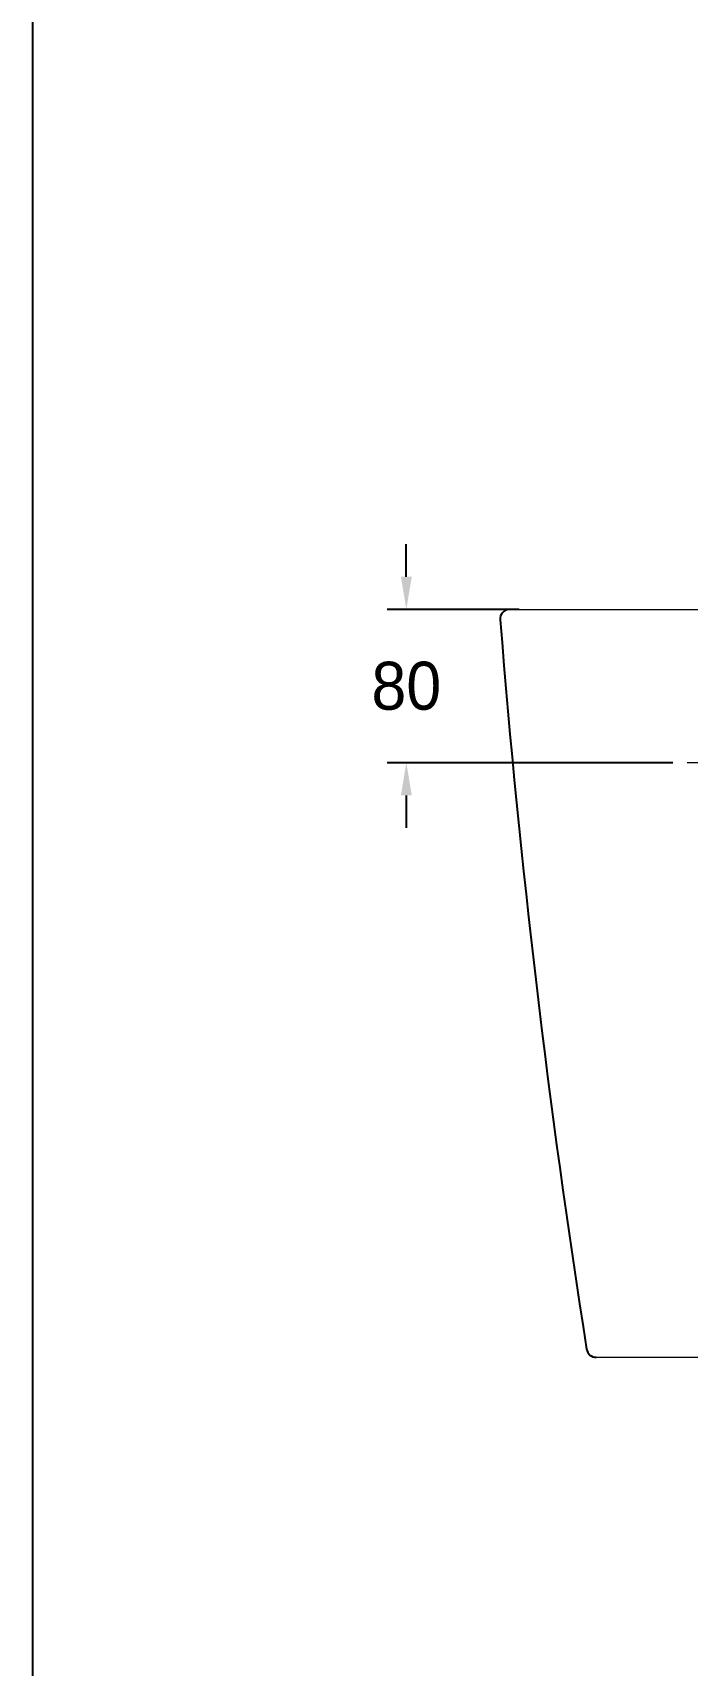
# Model space of a CAD drawing. Header units: millimetres. Extents: x 0 to 1800, y -67 to 2530.
# Drawn here: x 0 to 341, y 435 to 1286 of the extents above; entities that cross this region are included whole.
import ezdxf
from ezdxf.lldxf.tags import DXFTag

# ---------------------------------------------------------------- set-up
doc = ezdxf.new("R2010")
doc.units = ezdxf.units.MM
doc.layers.get('Defpoints').update_dxf_attribs({"color": 1})
for name, color, linetype in [('도각라인', 7, 'Continuous'), ('외형선', 3, 'Continuous'), ('중심선', 1, 'DASHED')]:
    doc.layers.add(name, color=color, linetype=linetype)
doc.styles.add('____', font='')
doc.styles.get('____').set_extended_font_data('굴림')
tags = doc.linetypes.add('DASHED', pattern=[25.72, 12.86, -12.86]).pattern_tags.tags
tags[6:7] = [DXFTag(74, 4), DXFTag(75, 0), DXFTag(340, '0'), DXFTag(46, 0.0), DXFTag(50, 0.0), DXFTag(44, 0.0), DXFTag(45, 0.0)]
tags[4:5] = [DXFTag(74, 4), DXFTag(75, 0), DXFTag(340, '0'), DXFTag(46, 0.0), DXFTag(50, 0.0), DXFTag(44, 0.0), DXFTag(45, 0.0)]
doc.dimstyles.new('MSADIM', dxfattribs={"dimtxt": 33, "dimasz": 17, "dimexe": 10, "dimexo": 7.5, "dimgap": 10, "dimtad": 0, "dimtih": 1, "dimtoh": 1, "dimdec": 0, "dimzin": 1, "dimdsep": 46, "dimtxsty": '____', "dimcen": 11.25, "dimadec": 0, "dimazin": 0, "dimtfac": 1, "dimtdec": 0, "dimtix": 1, "dimtmove": 0, "dimatfit": 3, "dimfxl": 0, "dimtolj": 1, "dimtzin": 1, "dimarcsym": 0})

# ---------------------------------------------------------------- blocks, each defined once
blk = doc.blocks.new('*D3')
at = {"color": 0, "lineweight": -2}
for p, q in [((194.62, 1002.11), (194.62, 1019.11)), ((253.48, 985.11), (184.62, 985.11)), ((333.48, 905.11), (184.62, 905.11)), ((194.62, 888.11), (194.62, 871.11))]:
    blk.add_line(p, q, dxfattribs=at)
at = {"color": 0}
for points in [[(191.79, 1002.11), (197.46, 1002.11), (194.62, 985.11)], [(191.79, 888.11), (197.46, 888.11), (194.62, 905.11)]]:
    blk.add_solid(points, dxfattribs=at)
at = {"layer": 'Defpoints', "color": 0}
for p in [(194.62, 985.11), (260.98, 985.11), (340.98, 905.11)]:
    blk.add_point(p, dxfattribs=at)
at = {"color": 0, "insert": (194.62, 945.11), "char_height": 25, "attachment_point": 5, "style": '____'}
blk.add_mtext('\\A1;80', dxfattribs=at)

msp = doc.modelspace()

# ---------------------------------------------------------------- linework, layer by layer
at = {"layer": '도각라인'}
msp.add_line((0, 0), (0, 2530), dxfattribs=at)
at = {"layer": '외형선', "lineweight": 18}
for p, q in [((248.48, 985.11), (683.48, 985.11)), ((293.48, 595.11), (638.48, 595.11))]:
    msp.add_line(p, q, dxfattribs=at)
at = {"layer": '외형선'}
for centre, radius, start, end in [((248.48, 980.11), 5, 90, 184.55839), ((5227.68, 1377.09), 5000, 184.55839, 188.94876), ((293.48, 600.11), 5, 188.94876, 270)]:
    msp.add_arc(centre, radius, start, end, dxfattribs=at)
at = {"layer": '중심선', "lineweight": 18}
msp.add_line((420.98, 905.11), (340.98, 905.11), dxfattribs=at)

# ---------------------------------------------------------------- dimensions: what is measured, and where the dimension line sits
dim = msp.add_linear_dim(base=(194.62, 985.11), p1=(340.98, 905.11), p2=(260.98, 985.11), angle=90, dimstyle='MSADIM', override={"dimtxt": 25, "dimtofl": 0})
dim.commit()
dim.dimension.update_dxf_attribs({"geometry": '*D3', "text_midpoint": (194.62, 945.11)})

doc.saveas('drawing.dxf')
